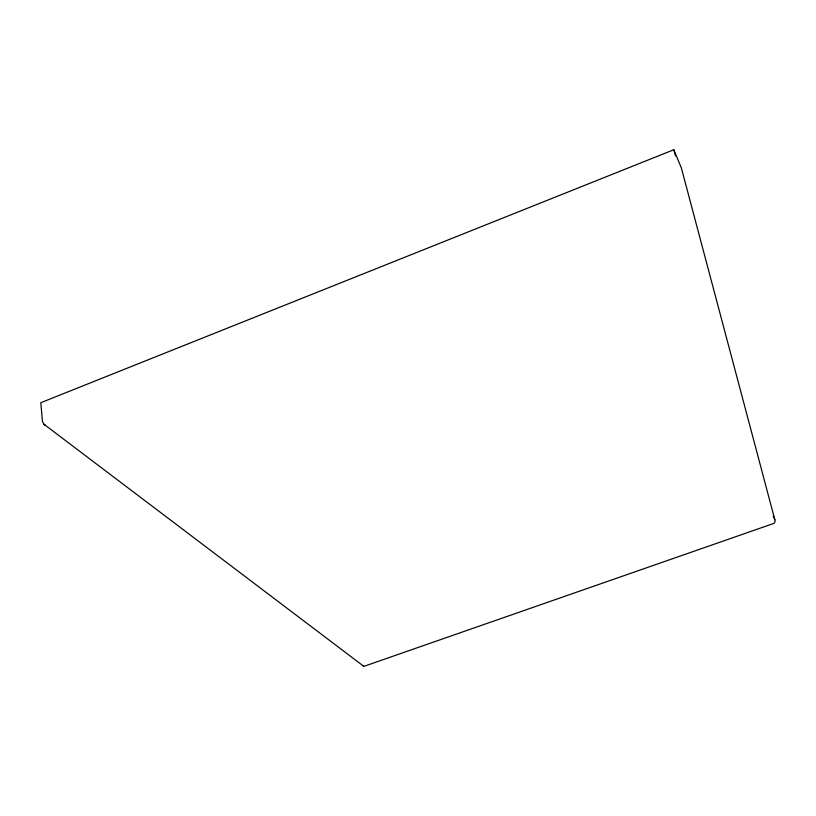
<?xml version="1.0" encoding="UTF-8"?>
<svg xmlns="http://www.w3.org/2000/svg" width="816" height="816" viewBox="0 0 816 816"><rect width="100%" height="100%" fill="white"/><g stroke="black" fill="none" stroke-linecap="round" stroke-linejoin="round"><path stroke-width="1.22" d="M775.2 521.21L773.986 523.352L364.181 666.264L363.11 665.795M773.252 515.855L774.986 520.282L681.36 167.933L673.812 149.736L40.8 402.706L42.473 421.556L43.931 424.228L363.61 666.182M43.931 424.228L45.472 425.401M673.812 149.736L675.464 155.876"/></g></svg>
